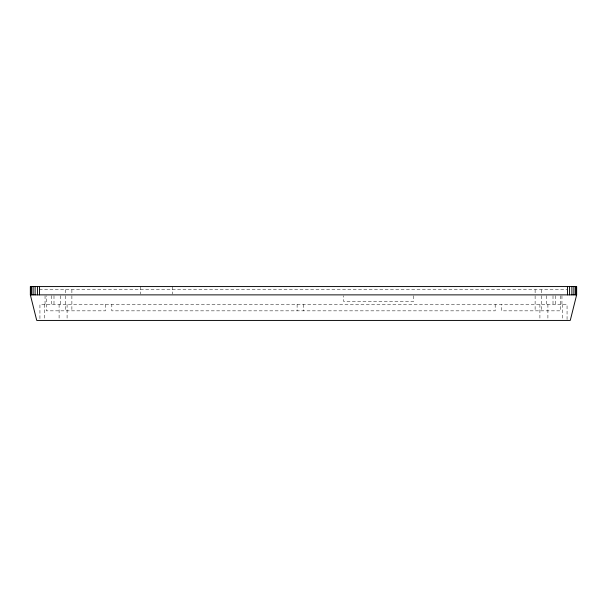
<?xml version="1.0" encoding="UTF-8"?>
<svg xmlns="http://www.w3.org/2000/svg" width="607" height="607" viewBox="0 0 607 607"><rect width="100%" height="100%" fill="white"/><g stroke="black" fill="none" stroke-linecap="round" stroke-linejoin="round"><path stroke-width="0.46" stroke-dasharray="3.04 2.28" d="M39.296 289.759L567.067 289.759M567.059 319.494L567.059 304.456L39.933 304.456L39.933 319.494M562.272 304.456L562.272 319.494M561.953 295.746L561.953 304.456M560.678 295.814L560.678 310.845L501.572 310.845L501.572 304.456M555.564 295.746L555.564 304.456M553.007 295.746L553.007 304.456M547.901 304.456L547.901 319.494M546.619 295.746L546.619 304.456M541.505 289.759L541.505 294.023M541.505 295.814L541.505 310.845M539.911 304.456L539.911 319.494M535.116 289.759L535.116 294.023M535.116 295.814L535.116 310.845M495.183 304.456L495.183 310.845L111.817 310.845L111.817 304.456M413.716 295.784L413.716 301.262L343.433 301.262L343.433 295.784M303.5 304.456L303.5 310.845M297.111 304.456L297.111 310.845M172.517 286.565L172.517 294.023M140.566 286.565L140.566 294.023M105.428 304.456L105.428 310.845L46.322 310.845L46.322 295.814M71.884 289.759L71.884 294.023M71.884 295.814L71.884 310.845M67.089 304.456L67.089 319.494M65.495 289.759L65.495 294.023M65.495 295.814L65.495 310.845M60.381 295.746L60.381 304.456M59.099 304.456L59.099 319.494M53.993 295.746L53.993 304.456M51.436 295.746L51.436 304.456M45.047 295.746L45.047 304.456M44.728 304.456L44.728 319.494"/><path stroke-width="0.91" d="M576.65 294.873L570.261 320.435L36.739 320.435L30.35 294.873L30.35 286.565L576.65 286.565L576.65 294.873L30.35 294.873M576.377 286.565L576.377 294.873M575.413 286.565L575.413 294.873M573.881 286.565L573.881 294.873M571.885 286.565L571.885 294.873M569.563 286.565L569.563 294.873M567.484 286.565L567.484 294.873M39.516 286.565L39.516 294.873M37.437 286.565L37.437 294.873M35.115 286.565L35.115 294.873M33.119 286.565L33.119 294.873M31.587 286.565L31.587 294.873M30.623 286.565L30.623 294.873"/></g></svg>
